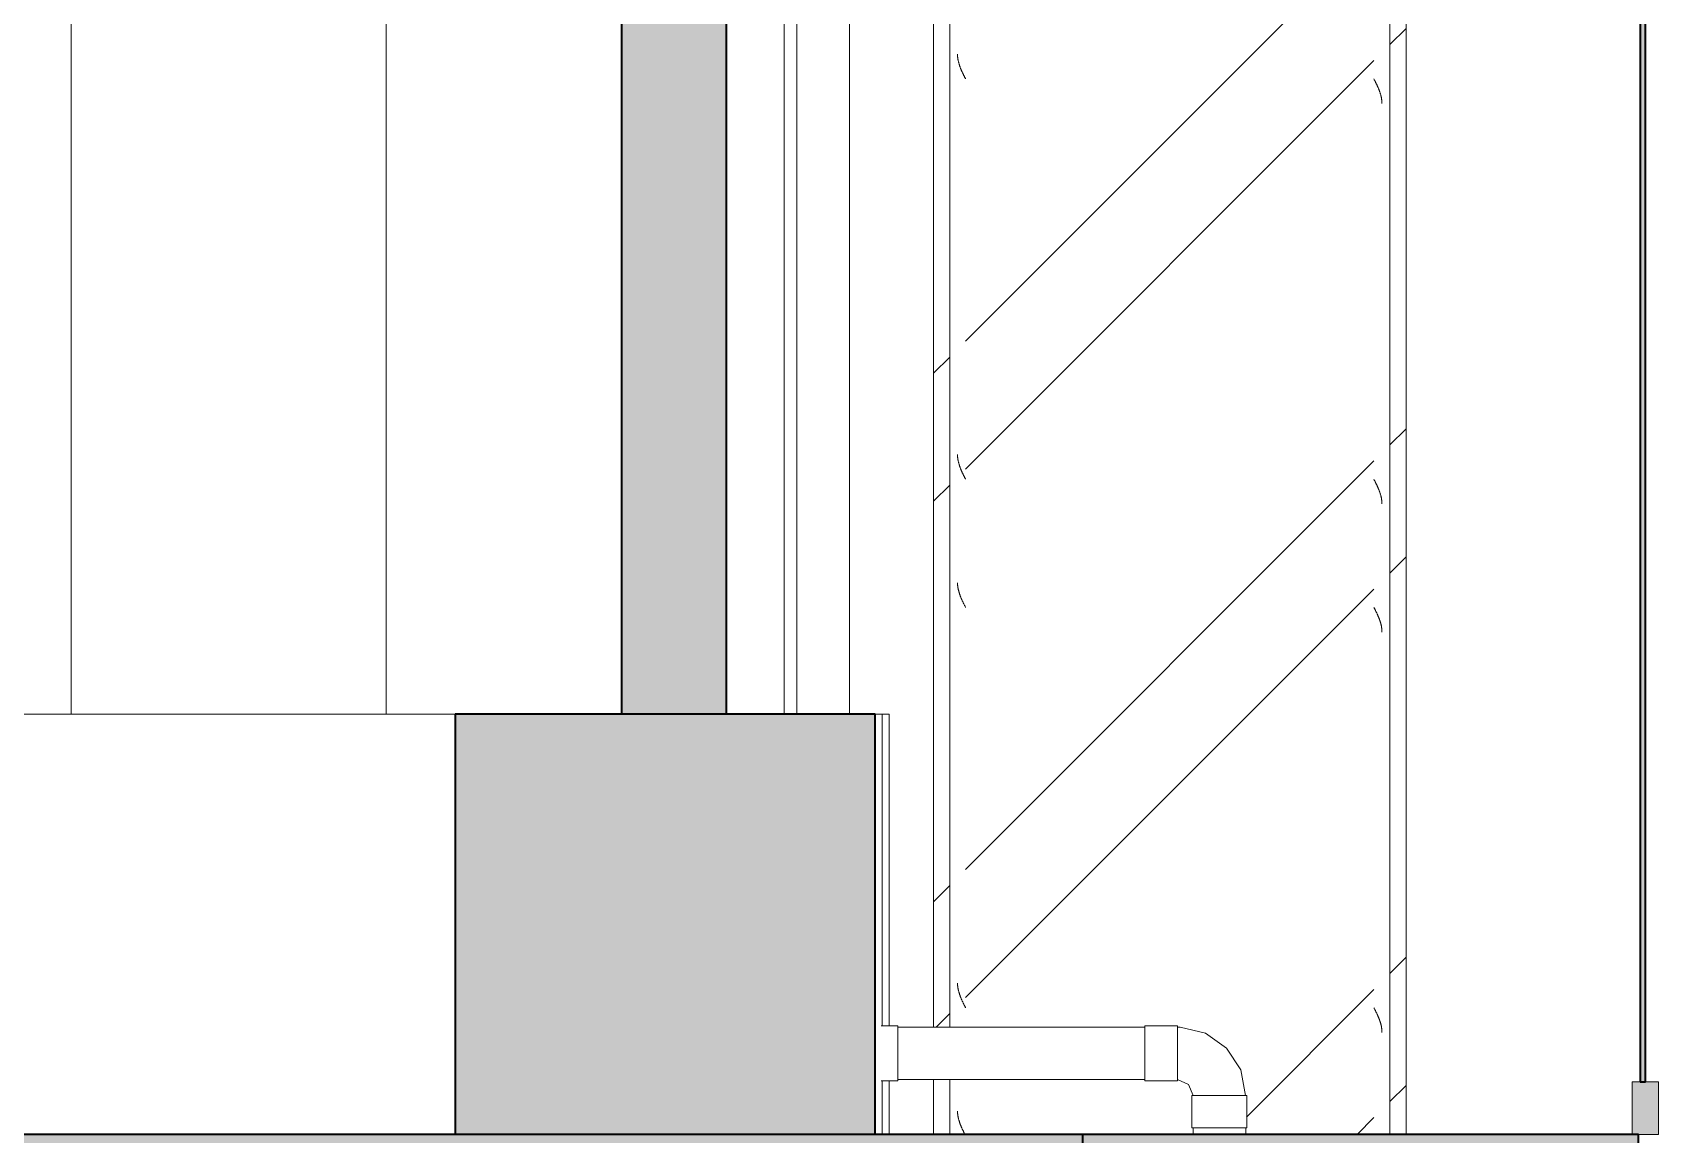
# Model space of a CAD drawing. Header units: centimetres. Extents: x -13467 to 3766, y -437 to 1921.
# Drawn here: x 1408.8 to 1563.6, y 94 to 198.9 of the extents above; entities that cross this region are included whole.
import ezdxf

# ---------------------------------------------------------------- set-up
doc = ezdxf.new("R2010")
doc.units = ezdxf.units.CM
for name, color, linetype, lineweight in [('A-FLOR', 7, 'Continuous', 9), ('A-FLOR-PATT', 7, 'Continuous', 35), ('A-WALL', 7, 'Continuous', 9), ('A-WALL-PATT', 7, 'Continuous', 35), ('I-WALL', 7, 'Continuous', 9), ('P-PIPE', 7, 'Continuous', 9), ('S-COLS', 7, 'Continuous', 9)]:
    doc.layers.add(name, color=color, linetype=linetype, lineweight=lineweight)
pattern_1 = [(45, (-5050.647, 712), (-25.14472, 25.14472), []), (45, (-5050.647, 750.1), (-25.14472, 25.14472), [])]

# ---------------------------------------------------------------- blocks, each defined once
blk = doc.blocks.new('FP_90-Sección 1-2')
at = {"layer": 'S-COLS', "color": 9, "true_color": 0xc0c0c0}
for p, q in [((2087.92, 194.41), (2087.9, 194.45)), ((2087.93, 194.37), (2087.92, 194.41)), ((2087.95, 194.33), (2087.93, 194.37)), ((2087.97, 194.3), (2087.95, 194.33)), ((2087.99, 194.26), (2087.97, 194.3)), ((2088.01, 194.22), (2087.99, 194.26)), ((2088.03, 194.19), (2088.01, 194.22)), ((2088.05, 194.15), (2088.03, 194.19)), ((2088.06, 194.11), (2088.05, 194.15)), ((2088.08, 194.07), (2088.06, 194.11)), ((2088.1, 194.04), (2088.08, 194.07)), ((2088.12, 194), (2088.1, 194.04)), ((2088.14, 193.96), (2088.12, 194)), ((2088.16, 193.92), (2088.14, 193.96)), ((2088.17, 193.89), (2088.16, 193.92)), ((2088.19, 193.85), (2088.17, 193.89)), ((2088.21, 193.81), (2088.19, 193.85)), ((2088.22, 193.77), (2088.21, 193.81)), ((2088.24, 193.74), (2088.22, 193.77)), ((2088.26, 193.7), (2088.24, 193.74)), ((2088.27, 193.66), (2088.26, 193.7)), ((2088.29, 193.63), (2088.27, 193.66)), ((2088.31, 193.59), (2088.29, 193.63)), ((2088.32, 193.55), (2088.31, 193.59)), ((2088.34, 193.51), (2088.32, 193.55)), ((2088.35, 193.48), (2088.34, 193.51)), ((2088.37, 193.44), (2088.35, 193.48)), ((2088.38, 193.4), (2088.37, 193.44)), ((2088.4, 193.36), (2088.38, 193.4)), ((2088.41, 193.33), (2088.4, 193.36)), ((2088.43, 193.29), (2088.41, 193.33)), ((2088.44, 193.25), (2088.43, 193.29)), ((2088.45, 193.22), (2088.44, 193.25)), ((2088.47, 193.18), (2088.45, 193.22)), ((2088.48, 193.14), (2088.47, 193.18)), ((2088.49, 193.1), (2088.48, 193.14)), ((2088.5, 193.07), (2088.49, 193.1)), ((2088.51, 193.03), (2088.5, 193.07)), ((2088.52, 192.99), (2088.51, 193.03)), ((2088.54, 192.95), (2088.52, 192.99)), ((2088.55, 192.92), (2088.54, 192.95)), ((2088.56, 192.88), (2088.55, 192.92)), ((2088.56, 192.84), (2088.56, 192.88)), ((2088.57, 192.8), (2088.56, 192.84)), ((2088.58, 192.77), (2088.57, 192.8)), ((2088.59, 192.73), (2088.58, 192.77)), ((2088.6, 192.69), (2088.59, 192.73)), ((2088.61, 192.66), (2088.6, 192.69)), ((2088.61, 192.62), (2088.61, 192.66)), ((2088.62, 192.58), (2088.61, 192.62)), ((2088.63, 192.54), (2088.62, 192.58)), ((2088.63, 192.51), (2088.63, 192.54)), ((2088.64, 192.47), (2088.63, 192.51)), ((2088.64, 192.43), (2088.64, 192.47)), ((2088.65, 192.39), (2088.64, 192.43)), ((2088.65, 192.36), (2088.65, 192.39)), ((2088.65, 192.32), (2088.65, 192.36)), ((2088.66, 192.28), (2088.65, 192.32)), ((2088.66, 192.25), (2088.66, 192.28)), ((2088.66, 192.21), (2088.66, 192.25)), ((2088.66, 192.17), (2088.66, 192.21)), ((2088.66, 192.13), (2088.66, 192.17)), ((2088.66, 192.1), (2088.66, 192.13)), ((2087.92, 156.31), (2087.9, 156.35)), ((2087.93, 156.27), (2087.92, 156.31)), ((2087.95, 156.23), (2087.93, 156.27)), ((2087.97, 156.2), (2087.95, 156.23)), ((2087.99, 156.16), (2087.97, 156.2)), ((2088.01, 156.12), (2087.99, 156.16)), ((2088.03, 156.09), (2088.01, 156.12)), ((2088.05, 156.05), (2088.03, 156.09)), ((2088.06, 156.01), (2088.05, 156.05)), ((2088.08, 155.97), (2088.06, 156.01)), ((2088.1, 155.94), (2088.08, 155.97)), ((2088.12, 155.9), (2088.1, 155.94)), ((2088.14, 155.86), (2088.12, 155.9)), ((2088.16, 155.82), (2088.14, 155.86)), ((2088.17, 155.79), (2088.16, 155.82)), ((2088.19, 155.75), (2088.17, 155.79)), ((2088.21, 155.71), (2088.19, 155.75)), ((2088.22, 155.67), (2088.21, 155.71)), ((2088.24, 155.64), (2088.22, 155.67)), ((2088.26, 155.6), (2088.24, 155.64)), ((2088.27, 155.56), (2088.26, 155.6)), ((2088.29, 155.53), (2088.27, 155.56)), ((2088.31, 155.49), (2088.29, 155.53)), ((2088.32, 155.45), (2088.31, 155.49)), ((2088.34, 155.41), (2088.32, 155.45)), ((2088.35, 155.38), (2088.34, 155.41)), ((2088.37, 155.34), (2088.35, 155.38)), ((2088.38, 155.3), (2088.37, 155.34)), ((2088.4, 155.26), (2088.38, 155.3)), ((2088.41, 155.23), (2088.4, 155.26)), ((2088.43, 155.19), (2088.41, 155.23)), ((2088.44, 155.15), (2088.43, 155.19)), ((2088.45, 155.12), (2088.44, 155.15)), ((2088.47, 155.08), (2088.45, 155.12)), ((2088.48, 155.04), (2088.47, 155.08)), ((2088.49, 155), (2088.48, 155.04)), ((2088.5, 154.97), (2088.49, 155)), ((2088.51, 154.93), (2088.5, 154.97)), ((2088.52, 154.89), (2088.51, 154.93)), ((2088.54, 154.85), (2088.52, 154.89)), ((2088.55, 154.82), (2088.54, 154.85)), ((2088.56, 154.78), (2088.55, 154.82)), ((2088.56, 154.74), (2088.56, 154.78)), ((2088.57, 154.7), (2088.56, 154.74)), ((2088.58, 154.67), (2088.57, 154.7)), ((2088.59, 154.63), (2088.58, 154.67)), ((2088.6, 154.59), (2088.59, 154.63)), ((2088.61, 154.56), (2088.6, 154.59)), ((2088.61, 154.52), (2088.61, 154.56)), ((2088.62, 154.48), (2088.61, 154.52)), ((2088.63, 154.44), (2088.62, 154.48)), ((2088.63, 154.41), (2088.63, 154.44)), ((2088.64, 154.37), (2088.63, 154.41)), ((2088.64, 154.33), (2088.64, 154.37)), ((2088.65, 154.29), (2088.64, 154.33)), ((2088.65, 154.26), (2088.65, 154.29)), ((2088.65, 154.22), (2088.65, 154.26)), ((2088.66, 154.18), (2088.65, 154.22)), ((2088.66, 154.15), (2088.66, 154.18)), ((2088.66, 154.11), (2088.66, 154.15)), ((2088.66, 154.07), (2088.66, 154.11)), ((2088.66, 154.03), (2088.66, 154.07)), ((2088.66, 154), (2088.66, 154.03)), ((2087.92, 144.12), (2087.9, 144.16)), ((2087.93, 144.08), (2087.92, 144.12)), ((2087.95, 144.04), (2087.93, 144.08)), ((2087.97, 144.01), (2087.95, 144.04)), ((2087.99, 143.97), (2087.97, 144.01)), ((2088.01, 143.93), (2087.99, 143.97)), ((2088.03, 143.9), (2088.01, 143.93)), ((2088.05, 143.86), (2088.03, 143.9)), ((2088.06, 143.82), (2088.05, 143.86)), ((2088.08, 143.78), (2088.06, 143.82)), ((2088.1, 143.75), (2088.08, 143.78)), ((2088.12, 143.71), (2088.1, 143.75)), ((2088.14, 143.67), (2088.12, 143.71)), ((2088.16, 143.63), (2088.14, 143.67)), ((2088.17, 143.6), (2088.16, 143.63)), ((2088.19, 143.56), (2088.17, 143.6)), ((2088.21, 143.52), (2088.19, 143.56)), ((2088.22, 143.49), (2088.21, 143.52)), ((2088.24, 143.45), (2088.22, 143.49)), ((2088.26, 143.41), (2088.24, 143.45)), ((2088.27, 143.37), (2088.26, 143.41)), ((2088.29, 143.34), (2088.27, 143.37)), ((2088.31, 143.3), (2088.29, 143.34)), ((2088.32, 143.26), (2088.31, 143.3)), ((2088.34, 143.22), (2088.32, 143.26)), ((2088.35, 143.19), (2088.34, 143.22)), ((2088.37, 143.15), (2088.35, 143.19)), ((2088.38, 143.11), (2088.37, 143.15)), ((2088.4, 143.07), (2088.38, 143.11)), ((2088.41, 143.04), (2088.4, 143.07)), ((2088.43, 143), (2088.41, 143.04)), ((2088.44, 142.96), (2088.43, 143)), ((2088.45, 142.93), (2088.44, 142.96)), ((2088.47, 142.89), (2088.45, 142.93)), ((2088.48, 142.85), (2088.47, 142.89)), ((2088.49, 142.81), (2088.48, 142.85)), ((2088.5, 142.78), (2088.49, 142.81)), ((2088.51, 142.74), (2088.5, 142.78)), ((2088.52, 142.7), (2088.51, 142.74)), ((2088.54, 142.66), (2088.52, 142.7)), ((2088.55, 142.63), (2088.54, 142.66)), ((2088.56, 142.59), (2088.55, 142.63)), ((2088.56, 142.55), (2088.56, 142.59)), ((2088.57, 142.52), (2088.56, 142.55)), ((2088.58, 142.48), (2088.57, 142.52)), ((2088.59, 142.44), (2088.58, 142.48)), ((2088.6, 142.4), (2088.59, 142.44)), ((2088.61, 142.37), (2088.6, 142.4)), ((2088.61, 142.33), (2088.61, 142.37)), ((2088.62, 142.29), (2088.61, 142.33)), ((2088.63, 142.25), (2088.62, 142.29)), ((2088.63, 142.22), (2088.63, 142.25)), ((2088.64, 142.18), (2088.63, 142.22)), ((2088.64, 142.14), (2088.64, 142.18)), ((2088.65, 142.1), (2088.64, 142.14)), ((2088.65, 142.07), (2088.65, 142.1)), ((2088.65, 142.03), (2088.65, 142.07)), ((2088.66, 141.99), (2088.65, 142.03)), ((2088.66, 141.96), (2088.66, 141.99)), ((2088.66, 141.92), (2088.66, 141.96)), ((2088.66, 141.88), (2088.66, 141.92)), ((2088.66, 141.84), (2088.66, 141.88)), ((2088.66, 141.81), (2088.66, 141.84)), ((2087.92, 106.02), (2087.9, 106.06)), ((2087.93, 105.98), (2087.92, 106.02)), ((2087.95, 105.94), (2087.93, 105.98)), ((2087.97, 105.91), (2087.95, 105.94)), ((2087.99, 105.87), (2087.97, 105.91)), ((2088.01, 105.83), (2087.99, 105.87)), ((2088.03, 105.8), (2088.01, 105.83)), ((2088.05, 105.76), (2088.03, 105.8)), ((2088.06, 105.72), (2088.05, 105.76)), ((2088.08, 105.68), (2088.06, 105.72)), ((2088.1, 105.65), (2088.08, 105.68)), ((2088.12, 105.61), (2088.1, 105.65)), ((2088.14, 105.57), (2088.12, 105.61)), ((2088.16, 105.53), (2088.14, 105.57)), ((2088.17, 105.5), (2088.16, 105.53)), ((2088.19, 105.46), (2088.17, 105.5)), ((2088.21, 105.42), (2088.19, 105.46)), ((2088.22, 105.39), (2088.21, 105.42)), ((2088.24, 105.35), (2088.22, 105.39)), ((2088.26, 105.31), (2088.24, 105.35)), ((2088.27, 105.27), (2088.26, 105.31)), ((2088.29, 105.24), (2088.27, 105.27)), ((2088.31, 105.2), (2088.29, 105.24)), ((2088.32, 105.16), (2088.31, 105.2)), ((2088.34, 105.12), (2088.32, 105.16)), ((2088.35, 105.09), (2088.34, 105.12)), ((2088.37, 105.05), (2088.35, 105.09)), ((2088.38, 105.01), (2088.37, 105.05)), ((2088.4, 104.97), (2088.38, 105.01)), ((2088.41, 104.94), (2088.4, 104.97)), ((2088.43, 104.9), (2088.41, 104.94)), ((2088.44, 104.86), (2088.43, 104.9)), ((2088.45, 104.83), (2088.44, 104.86)), ((2088.47, 104.79), (2088.45, 104.83)), ((2088.48, 104.75), (2088.47, 104.79)), ((2088.49, 104.71), (2088.48, 104.75)), ((2088.5, 104.68), (2088.49, 104.71)), ((2088.51, 104.64), (2088.5, 104.68)), ((2088.52, 104.6), (2088.51, 104.64)), ((2088.54, 104.56), (2088.52, 104.6)), ((2088.55, 104.53), (2088.54, 104.56)), ((2088.56, 104.49), (2088.55, 104.53)), ((2088.56, 104.45), (2088.56, 104.49)), ((2088.57, 104.42), (2088.56, 104.45)), ((2088.58, 104.38), (2088.57, 104.42)), ((2088.59, 104.34), (2088.58, 104.38)), ((2088.6, 104.3), (2088.59, 104.34)), ((2088.61, 104.27), (2088.6, 104.3)), ((2088.61, 104.23), (2088.61, 104.27)), ((2088.62, 104.19), (2088.61, 104.23)), ((2088.63, 104.15), (2088.62, 104.19)), ((2088.63, 104.12), (2088.63, 104.15)), ((2088.64, 104.08), (2088.63, 104.12)), ((2088.64, 104.04), (2088.64, 104.08)), ((2088.65, 104), (2088.64, 104.04)), ((2088.65, 103.97), (2088.65, 104)), ((2088.65, 103.93), (2088.65, 103.97)), ((2088.66, 103.89), (2088.65, 103.93)), ((2088.66, 103.86), (2088.66, 103.89)), ((2088.66, 103.82), (2088.66, 103.86)), ((2088.66, 103.78), (2088.66, 103.82)), ((2088.66, 103.74), (2088.66, 103.78)), ((2088.66, 103.71), (2088.66, 103.74))]:
    blk.add_line(p, q, dxfattribs=at)
blk = doc.blocks.new('FP_91-Sección 1-2')
at = {"layer": 'S-COLS', "color": 9, "true_color": 0xc0c0c0}
for p, q in [((2048.25, 196.76), (2048.25, 196.8)), ((2048.25, 196.72), (2048.25, 196.76)), ((2048.25, 196.68), (2048.25, 196.72)), ((2048.25, 196.65), (2048.25, 196.68)), ((2048.26, 196.61), (2048.25, 196.65)), ((2048.26, 196.57), (2048.26, 196.61)), ((2048.26, 196.53), (2048.26, 196.57)), ((2048.27, 196.5), (2048.26, 196.53)), ((2048.27, 196.46), (2048.27, 196.5)), ((2048.28, 196.42), (2048.27, 196.46)), ((2048.28, 196.39), (2048.28, 196.42)), ((2048.29, 196.35), (2048.28, 196.39)), ((2048.29, 196.31), (2048.29, 196.35)), ((2048.3, 196.27), (2048.29, 196.31)), ((2048.31, 196.24), (2048.3, 196.27)), ((2048.31, 196.2), (2048.31, 196.24)), ((2048.32, 196.16), (2048.31, 196.2)), ((2048.33, 196.12), (2048.32, 196.16)), ((2048.34, 196.09), (2048.33, 196.12)), ((2048.35, 196.05), (2048.34, 196.09)), ((2048.36, 196.01), (2048.35, 196.05)), ((2048.37, 195.98), (2048.36, 196.01)), ((2048.38, 195.94), (2048.37, 195.98)), ((2048.39, 195.9), (2048.38, 195.94)), ((2048.4, 195.86), (2048.39, 195.9)), ((2048.41, 195.83), (2048.4, 195.86)), ((2048.42, 195.79), (2048.41, 195.83)), ((2048.43, 195.75), (2048.42, 195.79)), ((2048.45, 195.71), (2048.43, 195.75)), ((2048.46, 195.68), (2048.45, 195.71)), ((2048.47, 195.64), (2048.46, 195.68)), ((2048.49, 195.6), (2048.47, 195.64)), ((2048.5, 195.57), (2048.49, 195.6)), ((2048.51, 195.53), (2048.5, 195.57)), ((2048.53, 195.49), (2048.51, 195.53)), ((2048.54, 195.45), (2048.53, 195.49)), ((2048.56, 195.42), (2048.54, 195.45)), ((2048.57, 195.38), (2048.56, 195.42)), ((2048.59, 195.34), (2048.57, 195.38)), ((2048.6, 195.3), (2048.59, 195.34)), ((2048.62, 195.27), (2048.6, 195.3)), ((2048.64, 195.23), (2048.62, 195.27)), ((2048.65, 195.19), (2048.64, 195.23)), ((2048.67, 195.15), (2048.65, 195.19)), ((2048.69, 195.12), (2048.67, 195.15)), ((2048.7, 195.08), (2048.69, 195.12)), ((2048.72, 195.04), (2048.7, 195.08)), ((2048.74, 195.01), (2048.72, 195.04)), ((2048.76, 194.97), (2048.74, 195.01)), ((2048.78, 194.93), (2048.76, 194.97)), ((2048.79, 194.89), (2048.78, 194.93)), ((2048.81, 194.86), (2048.79, 194.89)), ((2048.83, 194.82), (2048.81, 194.86)), ((2048.85, 194.78), (2048.83, 194.82)), ((2048.87, 194.74), (2048.85, 194.78)), ((2048.88, 194.71), (2048.87, 194.74)), ((2048.9, 194.67), (2048.88, 194.71)), ((2048.92, 194.63), (2048.9, 194.67)), ((2048.94, 194.6), (2048.92, 194.63)), ((2048.96, 194.56), (2048.94, 194.6)), ((2048.98, 194.52), (2048.96, 194.56)), ((2049, 194.48), (2048.98, 194.52)), ((2049.02, 194.45), (2049, 194.48)), ((2048.25, 158.66), (2048.25, 158.7)), ((2048.25, 158.62), (2048.25, 158.66)), ((2048.25, 158.58), (2048.25, 158.62)), ((2048.25, 158.55), (2048.25, 158.58)), ((2048.26, 158.51), (2048.25, 158.55)), ((2048.26, 158.47), (2048.26, 158.51)), ((2048.26, 158.43), (2048.26, 158.47)), ((2048.27, 158.4), (2048.26, 158.43)), ((2048.27, 158.36), (2048.27, 158.4)), ((2048.28, 158.32), (2048.27, 158.36)), ((2048.28, 158.29), (2048.28, 158.32)), ((2048.29, 158.25), (2048.28, 158.29)), ((2048.29, 158.21), (2048.29, 158.25)), ((2048.3, 158.17), (2048.29, 158.21)), ((2048.31, 158.14), (2048.3, 158.17)), ((2048.31, 158.1), (2048.31, 158.14)), ((2048.32, 158.06), (2048.31, 158.1)), ((2048.33, 158.02), (2048.32, 158.06)), ((2048.34, 157.99), (2048.33, 158.02)), ((2048.35, 157.95), (2048.34, 157.99)), ((2048.36, 157.91), (2048.35, 157.95)), ((2048.37, 157.88), (2048.36, 157.91)), ((2048.38, 157.84), (2048.37, 157.88)), ((2048.39, 157.8), (2048.38, 157.84)), ((2048.4, 157.76), (2048.39, 157.8)), ((2048.41, 157.73), (2048.4, 157.76)), ((2048.42, 157.69), (2048.41, 157.73)), ((2048.43, 157.65), (2048.42, 157.69)), ((2048.45, 157.61), (2048.43, 157.65)), ((2048.46, 157.58), (2048.45, 157.61)), ((2048.47, 157.54), (2048.46, 157.58)), ((2048.49, 157.5), (2048.47, 157.54)), ((2048.5, 157.47), (2048.49, 157.5)), ((2048.51, 157.43), (2048.5, 157.47)), ((2048.53, 157.39), (2048.51, 157.43)), ((2048.54, 157.35), (2048.53, 157.39)), ((2048.56, 157.32), (2048.54, 157.35)), ((2048.57, 157.28), (2048.56, 157.32)), ((2048.59, 157.24), (2048.57, 157.28)), ((2048.6, 157.2), (2048.59, 157.24)), ((2048.62, 157.17), (2048.6, 157.2)), ((2048.64, 157.13), (2048.62, 157.17)), ((2048.65, 157.09), (2048.64, 157.13)), ((2048.67, 157.05), (2048.65, 157.09)), ((2048.69, 157.02), (2048.67, 157.05)), ((2048.7, 156.98), (2048.69, 157.02)), ((2048.72, 156.94), (2048.7, 156.98)), ((2048.74, 156.91), (2048.72, 156.94)), ((2048.76, 156.87), (2048.74, 156.91)), ((2048.78, 156.83), (2048.76, 156.87)), ((2048.79, 156.79), (2048.78, 156.83)), ((2048.81, 156.76), (2048.79, 156.79)), ((2048.83, 156.72), (2048.81, 156.76)), ((2048.85, 156.68), (2048.83, 156.72)), ((2048.87, 156.64), (2048.85, 156.68)), ((2048.88, 156.61), (2048.87, 156.64)), ((2048.9, 156.57), (2048.88, 156.61)), ((2048.92, 156.53), (2048.9, 156.57)), ((2048.94, 156.5), (2048.92, 156.53)), ((2048.96, 156.46), (2048.94, 156.5)), ((2048.98, 156.42), (2048.96, 156.46)), ((2049, 156.38), (2048.98, 156.42)), ((2049.02, 156.35), (2049, 156.38)), ((2048.25, 146.47), (2048.25, 146.51)), ((2048.25, 146.43), (2048.25, 146.47)), ((2048.25, 146.39), (2048.25, 146.43)), ((2048.25, 146.36), (2048.25, 146.39)), ((2048.26, 146.32), (2048.25, 146.36)), ((2048.26, 146.28), (2048.26, 146.32)), ((2048.26, 146.25), (2048.26, 146.28)), ((2048.27, 146.21), (2048.26, 146.25)), ((2048.27, 146.17), (2048.27, 146.21)), ((2048.28, 146.13), (2048.27, 146.17)), ((2048.28, 146.1), (2048.28, 146.13)), ((2048.29, 146.06), (2048.28, 146.1)), ((2048.29, 146.02), (2048.29, 146.06)), ((2048.3, 145.98), (2048.29, 146.02)), ((2048.31, 145.95), (2048.3, 145.98)), ((2048.31, 145.91), (2048.31, 145.95)), ((2048.32, 145.87), (2048.31, 145.91)), ((2048.33, 145.84), (2048.32, 145.87)), ((2048.34, 145.8), (2048.33, 145.84)), ((2048.35, 145.76), (2048.34, 145.8)), ((2048.36, 145.72), (2048.35, 145.76)), ((2048.37, 145.69), (2048.36, 145.72)), ((2048.38, 145.65), (2048.37, 145.69)), ((2048.39, 145.61), (2048.38, 145.65)), ((2048.4, 145.57), (2048.39, 145.61)), ((2048.41, 145.54), (2048.4, 145.57)), ((2048.42, 145.5), (2048.41, 145.54)), ((2048.43, 145.46), (2048.42, 145.5)), ((2048.45, 145.42), (2048.43, 145.46)), ((2048.46, 145.39), (2048.45, 145.42)), ((2048.47, 145.35), (2048.46, 145.39)), ((2048.49, 145.31), (2048.47, 145.35)), ((2048.5, 145.28), (2048.49, 145.31)), ((2048.51, 145.24), (2048.5, 145.28)), ((2048.53, 145.2), (2048.51, 145.24)), ((2048.54, 145.16), (2048.53, 145.2)), ((2048.56, 145.13), (2048.54, 145.16)), ((2048.57, 145.09), (2048.56, 145.13)), ((2048.59, 145.05), (2048.57, 145.09)), ((2048.6, 145.01), (2048.59, 145.05)), ((2048.62, 144.98), (2048.6, 145.01)), ((2048.64, 144.94), (2048.62, 144.98)), ((2048.65, 144.9), (2048.64, 144.94)), ((2048.67, 144.87), (2048.65, 144.9)), ((2048.69, 144.83), (2048.67, 144.87)), ((2048.7, 144.79), (2048.69, 144.83)), ((2048.72, 144.75), (2048.7, 144.79)), ((2048.74, 144.72), (2048.72, 144.75)), ((2048.76, 144.68), (2048.74, 144.72)), ((2048.78, 144.64), (2048.76, 144.68)), ((2048.79, 144.6), (2048.78, 144.64)), ((2048.81, 144.57), (2048.79, 144.6)), ((2048.83, 144.53), (2048.81, 144.57)), ((2048.85, 144.49), (2048.83, 144.53)), ((2048.87, 144.45), (2048.85, 144.49)), ((2048.88, 144.42), (2048.87, 144.45)), ((2048.9, 144.38), (2048.88, 144.42)), ((2048.92, 144.34), (2048.9, 144.38)), ((2048.94, 144.31), (2048.92, 144.34)), ((2048.96, 144.27), (2048.94, 144.31)), ((2048.98, 144.23), (2048.96, 144.27)), ((2049, 144.19), (2048.98, 144.23)), ((2049.02, 144.16), (2049, 144.19)), ((2048.25, 108.37), (2048.25, 108.41)), ((2048.25, 108.33), (2048.25, 108.37)), ((2048.25, 108.29), (2048.25, 108.33)), ((2048.25, 108.26), (2048.25, 108.29)), ((2048.26, 108.22), (2048.25, 108.26)), ((2048.26, 108.18), (2048.26, 108.22)), ((2048.26, 108.15), (2048.26, 108.18)), ((2048.27, 108.11), (2048.26, 108.15)), ((2048.27, 108.07), (2048.27, 108.11)), ((2048.28, 108.03), (2048.27, 108.07)), ((2048.28, 108), (2048.28, 108.03)), ((2048.29, 107.96), (2048.28, 108)), ((2048.29, 107.92), (2048.29, 107.96)), ((2048.3, 107.88), (2048.29, 107.92)), ((2048.31, 107.85), (2048.3, 107.88)), ((2048.31, 107.81), (2048.31, 107.85)), ((2048.32, 107.77), (2048.31, 107.81)), ((2048.33, 107.74), (2048.32, 107.77)), ((2048.34, 107.7), (2048.33, 107.74)), ((2048.35, 107.66), (2048.34, 107.7)), ((2048.36, 107.62), (2048.35, 107.66)), ((2048.37, 107.59), (2048.36, 107.62)), ((2048.38, 107.55), (2048.37, 107.59)), ((2048.39, 107.51), (2048.38, 107.55)), ((2048.4, 107.47), (2048.39, 107.51)), ((2048.41, 107.44), (2048.4, 107.47)), ((2048.42, 107.4), (2048.41, 107.44)), ((2048.43, 107.36), (2048.42, 107.4)), ((2048.45, 107.32), (2048.43, 107.36)), ((2048.46, 107.29), (2048.45, 107.32)), ((2048.47, 107.25), (2048.46, 107.29)), ((2048.49, 107.21), (2048.47, 107.25)), ((2048.5, 107.18), (2048.49, 107.21)), ((2048.51, 107.14), (2048.5, 107.18)), ((2048.53, 107.1), (2048.51, 107.14)), ((2048.54, 107.06), (2048.53, 107.1)), ((2048.56, 107.03), (2048.54, 107.06)), ((2048.57, 106.99), (2048.56, 107.03)), ((2048.59, 106.95), (2048.57, 106.99)), ((2048.6, 106.91), (2048.59, 106.95)), ((2048.62, 106.88), (2048.6, 106.91)), ((2048.64, 106.84), (2048.62, 106.88)), ((2048.65, 106.8), (2048.64, 106.84)), ((2048.67, 106.77), (2048.65, 106.8)), ((2048.69, 106.73), (2048.67, 106.77)), ((2048.7, 106.69), (2048.69, 106.73)), ((2048.72, 106.65), (2048.7, 106.69)), ((2048.74, 106.62), (2048.72, 106.65)), ((2048.76, 106.58), (2048.74, 106.62)), ((2048.78, 106.54), (2048.76, 106.58)), ((2048.79, 106.5), (2048.78, 106.54)), ((2048.81, 106.47), (2048.79, 106.5)), ((2048.83, 106.43), (2048.81, 106.47)), ((2048.85, 106.39), (2048.83, 106.43)), ((2048.87, 106.35), (2048.85, 106.39)), ((2048.88, 106.32), (2048.87, 106.35)), ((2048.9, 106.28), (2048.88, 106.32)), ((2048.92, 106.24), (2048.9, 106.28)), ((2048.94, 106.21), (2048.92, 106.24)), ((2048.96, 106.17), (2048.94, 106.21)), ((2048.98, 106.13), (2048.96, 106.17)), ((2049, 106.09), (2048.98, 106.13)), ((2049.02, 106.06), (2049, 106.09)), ((2048.25, 96.18), (2048.25, 96.22)), ((2048.25, 96.14), (2048.25, 96.18)), ((2048.25, 96.11), (2048.25, 96.14)), ((2048.25, 96.07), (2048.25, 96.11)), ((2048.26, 96.03), (2048.25, 96.07)), ((2048.26, 96), (2048.26, 96.03)), ((2048.26, 95.96), (2048.26, 96)), ((2048.27, 95.92), (2048.26, 95.96)), ((2048.27, 95.88), (2048.27, 95.92)), ((2048.27, 95.85), (2048.27, 95.88)), ((2048.28, 95.81), (2048.27, 95.85)), ((2048.29, 95.77), (2048.28, 95.81)), ((2048.29, 95.74), (2048.29, 95.77)), ((2048.3, 95.7), (2048.29, 95.74)), ((2048.31, 95.66), (2048.3, 95.7)), ((2048.31, 95.63), (2048.31, 95.66)), ((2048.32, 95.59), (2048.31, 95.63)), ((2048.33, 95.55), (2048.32, 95.59)), ((2048.34, 95.52), (2048.33, 95.55)), ((2048.35, 95.48), (2048.34, 95.52)), ((2048.35, 95.44), (2048.35, 95.48)), ((2048.36, 95.4), (2048.35, 95.44)), ((2048.37, 95.37), (2048.36, 95.4)), ((2048.39, 95.33), (2048.37, 95.37)), ((2048.4, 95.29), (2048.39, 95.33)), ((2048.41, 95.26), (2048.4, 95.29)), ((2048.42, 95.22), (2048.41, 95.26)), ((2048.43, 95.18), (2048.42, 95.22)), ((2048.44, 95.15), (2048.43, 95.18)), ((2048.46, 95.11), (2048.44, 95.15)), ((2048.47, 95.07), (2048.46, 95.11)), ((2048.48, 95.03), (2048.47, 95.07)), ((2048.5, 95), (2048.48, 95.03)), ((2048.51, 94.96), (2048.5, 95)), ((2048.52, 94.92), (2048.51, 94.96)), ((2048.54, 94.89), (2048.52, 94.92)), ((2048.55, 94.85), (2048.54, 94.89)), ((2048.57, 94.81), (2048.55, 94.85)), ((2048.58, 94.78), (2048.57, 94.81)), ((2048.6, 94.74), (2048.58, 94.78)), ((2048.61, 94.7), (2048.6, 94.74)), ((2048.63, 94.67), (2048.61, 94.7)), ((2048.65, 94.63), (2048.63, 94.67)), ((2048.66, 94.59), (2048.65, 94.63)), ((2048.68, 94.55), (2048.66, 94.59)), ((2048.7, 94.52), (2048.68, 94.55)), ((2048.71, 94.48), (2048.7, 94.52)), ((2048.73, 94.44), (2048.71, 94.48)), ((2048.75, 94.41), (2048.73, 94.44)), ((2048.77, 94.37), (2048.75, 94.41)), ((2048.78, 94.33), (2048.77, 94.37)), ((2048.8, 94.3), (2048.78, 94.33)), ((2048.82, 94.26), (2048.8, 94.3)), ((2048.84, 94.22), (2048.82, 94.26)), ((2048.86, 94.18), (2048.84, 94.22)), ((2048.87, 94.15), (2048.86, 94.18)), ((2048.89, 94.11), (2048.87, 94.15)), ((2048.91, 94.07), (2048.89, 94.11)), ((2048.93, 94.04), (2048.91, 94.07)), ((2048.95, 94), (2048.93, 94.04))]:
    blk.add_line(p, q, dxfattribs=at)
blk = doc.blocks.new('UC-Perfil universal-Pilar - 150 x 430-1711016-Sección 1-2')
at = {"layer": 'S-COLS', "true_color": 0xc0c0c0}
h = blk.add_hatch(dxfattribs=at)
h.set_pattern_fill('FP_6', color=9, style=0, pattern_type=2)
h.set_pattern_definition(pattern_1)
h.paths.add_polyline_path([(2047.5, 94), (2047.5, 99.22), (2045.96, 99.22), (2045.96, 94)])
h.paths.add_polyline_path([(2047.5, 104.22), (2047.5, 797.17), (2045.96, 797.17), (2045.96, 104.22)])
h.paths.add_polyline_path([(2045.96, 814.17), (2047.5, 814.17), (2047.5, 1218.53), (2045.96, 1218.53), (2045.96, 823.62)])
h = blk.add_hatch(dxfattribs=at)
h.set_pattern_fill('FP_6', color=9, style=0, pattern_type=2)
h.set_pattern_definition(pattern_1)
h.paths.add_polyline_path([(2049.02, 94), (2070.69, 94), (2070.66, 94.62), (2070.57, 94.62), (2070.66, 97.72), (2070.66, 97.79), (2070.24, 98.78), (2069.19, 99.1), (2066.09, 99.19), (2066.09, 99.22), (2049.02, 99.22), (2049.02, 97.71)])
h.paths.add_polyline_path([(2080.3, 94), (2087.9, 94), (2087.9, 1166.22), (2078.69, 1166.22), (2078.69, 1218.53), (2049.02, 1218.53), (2049.06, 814.17), (2080.13, 814.17), (2080.13, 797.17), (2049.02, 797.17), (2049.02, 104.22), (2066.09, 104.25), (2066.09, 104.34), (2069.19, 104.25), (2069.19, 104.22), (2071.9, 103.57), (2073.78, 102.31), (2074.8, 100.74), (2075.2, 100.18), (2075.72, 97.72), (2075.81, 97.71), (2075.72, 94.62), (2075.69, 94.62), (2075.72, 94), (2075.81, 94)])
h = blk.add_hatch(dxfattribs=at)
h.set_pattern_fill('FP_6', color=9, style=0, pattern_type=2)
h.set_pattern_definition(pattern_1)
h.paths.add_polyline_path([(2090.96, 94), (2090.96, 1166.22), (2089.42, 1166.22), (2089.42, 94)])
at = {"layer": 'S-COLS'}
for p, q in [((2089.42, 1166.22), (2089.42, 94)), ((2090.96, 1166.24), (2090.96, 94)), ((2045.96, 797.17), (2045.96, 104.2)), ((2047.5, 797.17), (2047.5, 104.2)), ((2045.96, 99.22), (2045.96, 94)), ((2047.5, 99.22), (2047.5, 94))]:
    blk.add_line(p, q, dxfattribs=at)
for name in ['FP_91-Sección 1-2', 'FP_90-Sección 1-2']:
    blk.add_blockref(name, (0, 0), dxfattribs=at)
blk = doc.blocks.new('PQ_RVR_EST-01_ZZ_ZZ_MO_T_A_rvt-2-Sección 1-2')
at = {"layer": 'A-FLOR-PATT', "lineweight": 9, "true_color": 0x9a9a9a}
blk.add_hatch(color=253, dxfattribs=at).paths.add_polyline_path([(-4386.6, 44), (2113.1, 44), (2113.1, 94), (-4386.6, 94), (-4386.6, 55.83)])
at = {"layer": 'A-FLOR', "lineweight": 35}
for p, q in [((2113.1, 94), (-3426.38, 94)), ((2113.1, 44), (2113.1, 94))]:
    blk.add_line(p, q, dxfattribs=at)
at = {"layer": 'S-COLS', "lineweight": 25}
blk.add_blockref('UC-Perfil universal-Pilar - 150 x 430-1711016-Sección 1-2', (0, 0), dxfattribs=at)
blk = doc.blocks.new('Elbow PVC NCh - Elbow PVC NCh-V128-Sección 1-2')
at = {"layer": 'P-PIPE', "color": 6, "true_color": 0xff00ff}
for p, q in [((2042.55, 104.34), (2040.98, 104.34)), ((2042.55, 99.1), (2042.55, 104.34)), ((2040.98, 99.1), (2042.55, 99.1))]:
    blk.add_line(p, q, dxfattribs=at)
blk = doc.blocks.new('Elbow PVC NCh - Elbow PVC NCh-V127-Sección 1-2')
at = {"layer": 'P-PIPE', "color": 6, "true_color": 0xff00ff}
for p, q in [((2031.45, 607.38), (2028.35, 607.38)), ((2028.35, 607.38), (2028.35, 602.14)), ((2031.45, 602.14), (2031.45, 607.38)), ((2028.35, 602.14), (2031.45, 602.14)), ((2032.83, 600.76), (2032.83, 597.66)), ((2038.07, 600.76), (2032.83, 600.76)), ((2038.07, 597.66), (2038.07, 600.76)), ((2032.83, 597.66), (2038.07, 597.66))]:
    blk.add_line(p, q, dxfattribs=at)
at = {"layer": 'P-PIPE', "color": 6, "true_color": 0xff00ff, "flags": 128}
for points in [[(2037.95, 600.76), (2037.48, 603.19), (2036.14, 605.26), (2034.12, 606.69), (2031.71, 607.26), (2031.45, 607.26)], [(2031.45, 602.26), (2032.52, 601.81), (2032.95, 600.76)]]:
    blk.add_lwpolyline(points, dxfattribs=at)
blk = doc.blocks.new('PQ_RVR_MEP-01_ZZ_ZZ_MO_T_A_rvt-2-Sección 1-2')
at = {"layer": 'P-PIPE', "color": 6, "true_color": 0xff00ff}
for p, q in [((2032.95, 597.66), (2032.95, 134)), ((2037.95, 134), (2037.95, 597.66)), ((2066.09, 104.22), (2042.55, 104.22)), ((2042.55, 99.22), (2066.09, 99.22)), ((2070.69, 94.62), (2070.69, 94)), ((2075.69, 94), (2075.69, 94.62))]:
    blk.add_line(p, q, dxfattribs=at)
at = {"layer": 'P-PIPE', "lineweight": 9}
for name, p in [('Elbow PVC NCh - Elbow PVC NCh-V128-Sección 1-2', (0, 0)), ('Elbow PVC NCh - Elbow PVC NCh-V127-Sección 1-2', (37.73, -503.04))]:
    blk.add_blockref(name, p, dxfattribs=at)

msp = doc.modelspace()

# ---------------------------------------------------------------- hatches: boundary and pattern name
at = {"layer": 'A-FLOR-PATT', "lineweight": 9, "true_color": 0x9a9a9a}
msp.add_hatch(color=253, dxfattribs=at).paths.add_polyline_path([(-4937.954, 44), (1508.821, 44), (1508.821, 94), (-4937.954, 94), (-4937.954, 55.831)])
at = {"layer": 'A-WALL-PATT', "lineweight": 9, "true_color": 0x9a9a9a}
for points in [[(1561.886, 99), (1562.386, 99), (1562.386, 1306.818), (1561.886, 1306.818), (1561.886, 153.55)], [(1464.9, 134), (1474.9, 134), (1474.9, 588.801), (1464.9, 588.801), (1464.9, 153.55)], [(1489.062, 94), (1489.062, 134), (1449.061, 134), (1449.061, 94), (1477.269, 94)], [(1563.636, 94), (1563.636, 99), (1561.136, 99), (1561.136, 94)]]:
    msp.add_hatch(color=253, dxfattribs=at).paths.add_polyline_path(points)
at = {"layer": 'A-WALL-PATT', "lineweight": 9, "true_color": 0x808080}
h = msp.add_hatch(dxfattribs=at)
h.set_pattern_fill('FP_24', color=8, style=0, pattern_type=2)
h.set_pattern_definition([(90, (-5604.707, 712), (-29.988, 2e-15), [])])
h.paths.add_polyline_path([(1449.629, 134), (1464.9, 134), (1464.9, 588.801), (1480.385, 588.801), (1480.377, 602.145), (1480.1, 602.14), (1477, 602.229), (1477, 602.26), (1397.475, 602.26), (1397.475, 134), (1449.061, 134)])
h.paths.add_polyline_path([(1480.385, 607.203), (1480.385, 797.171), (1397.475, 797.171), (1397.475, 673.849), (1439.558, 673.849), (1439.558, 658.849), (1397.475, 658.849), (1397.475, 607.26), (1477, 607.291), (1477, 607.38), (1480.1, 607.291), (1480.176, 607.245)])
h.paths.add_polyline_path([(1409.262, 814.171), (1480.385, 814.171), (1480.385, 1027), (1397.475, 1027), (1397.475, 921.499), (1424.128, 921.448), (1426.741, 921.034), (1428.324, 920.276), (1429.758, 919.37), (1430.785, 918.345), (1431.639, 917.312), (1432.851, 914.893), (1433.118, 913.363), (1433.305, 911.999), (1433.253, 887.053), (1432.84, 884.444), (1432.082, 882.862), (1431.176, 881.427), (1430.151, 880.4), (1429.118, 879.546), (1426.699, 878.334), (1425.281, 878.079), (1423.805, 877.88), (1408.486, 877.88), (1408.529, 814.171), (1409.048, 814.171)])
h.paths.add_polyline_path([(1397.475, 814.171), (1405.486, 814.171), (1405.486, 877.88), (1397.475, 877.88), (1397.475, 823.622)])
h.paths.add_polyline_path([(1426.215, 878.262), (1426.421, 878.345), (1426.236, 878.27)])
h.paths.add_polyline_path([(1405.486, 880.88), (1405.486, 918.499), (1397.475, 918.499), (1397.475, 880.88), (1399.75, 880.88)])
h.paths.add_polyline_path([(1423.293, 880.88), (1423.85, 880.889), (1426.402, 881.448), (1428.549, 883.005), (1429.845, 885.067), (1430.305, 887.38), (1430.296, 912.044), (1429.737, 914.596), (1428.18, 916.743), (1426.118, 918.039), (1423.805, 918.499), (1408.486, 918.499), (1408.486, 880.88), (1412.67, 880.88)])
h.paths.add_polyline_path([(1432.924, 914.409), (1432.84, 914.615), (1432.915, 914.43)])

# ---------------------------------------------------------------- linework, layer by layer
at = {"layer": 'A-FLOR', "lineweight": 35}
for p, q in [((1508.821, 94), (-3977.733, 94)), ((1508.821, 44), (1508.821, 94))]:
    msp.add_line(p, q, dxfattribs=at)
at = {"layer": 'A-WALL', "lineweight": 35}
for p, q in [((1561.886, 1306.818), (1561.886, 99)), ((1562.386, 99), (1562.386, 1306.818)), ((1489.062, 134), (1449.061, 134)), ((1449.061, 134), (1449.061, 94)), ((1489.062, 94), (1489.062, 134)), ((1561.886, 99), (1562.386, 99))]:
    msp.add_line(p, q, dxfattribs=at)
at = {"layer": 'A-WALL'}
for p, q in [((1449.061, 134), (1123.79, 134)), ((1489.062, 134), (1490.385, 134)), ((1489.712, 134), (1489.712, 104.336)), ((1490.385, 134), (1490.385, 104.336)), ((1489.712, 99.096), (1489.712, 94)), ((1490.385, 99.096), (1490.385, 94)), ((1563.636, 99), (1561.136, 99)), ((1561.136, 99), (1561.136, 94)), ((1563.636, 94), (1563.636, 99)), ((1561.136, 94), (1563.636, 94))]:
    msp.add_line(p, q, dxfattribs=at)
at = {"layer": 'I-WALL'}
msp.add_line((1480.385, 602.142), (1480.385, 134), dxfattribs=at)
at = {"layer": 'I-WALL', "lineweight": 35}
for p, q in [((1464.9, 588.801), (1464.9, 134)), ((1474.9, 134), (1474.9, 588.801))]:
    msp.add_line(p, q, dxfattribs=at)

# ---------------------------------------------------------------- block references
at = {"lineweight": 5}
for name in ['PQ_RVR_EST-01_ZZ_ZZ_MO_T_A_rvt-2-Sección 1-2', 'PQ_RVR_MEP-01_ZZ_ZZ_MO_T_A_rvt-2-Sección 1-2']:
    msp.add_blockref(name, (-551.352, 0), dxfattribs=at)

doc.saveas('drawing.dxf')
